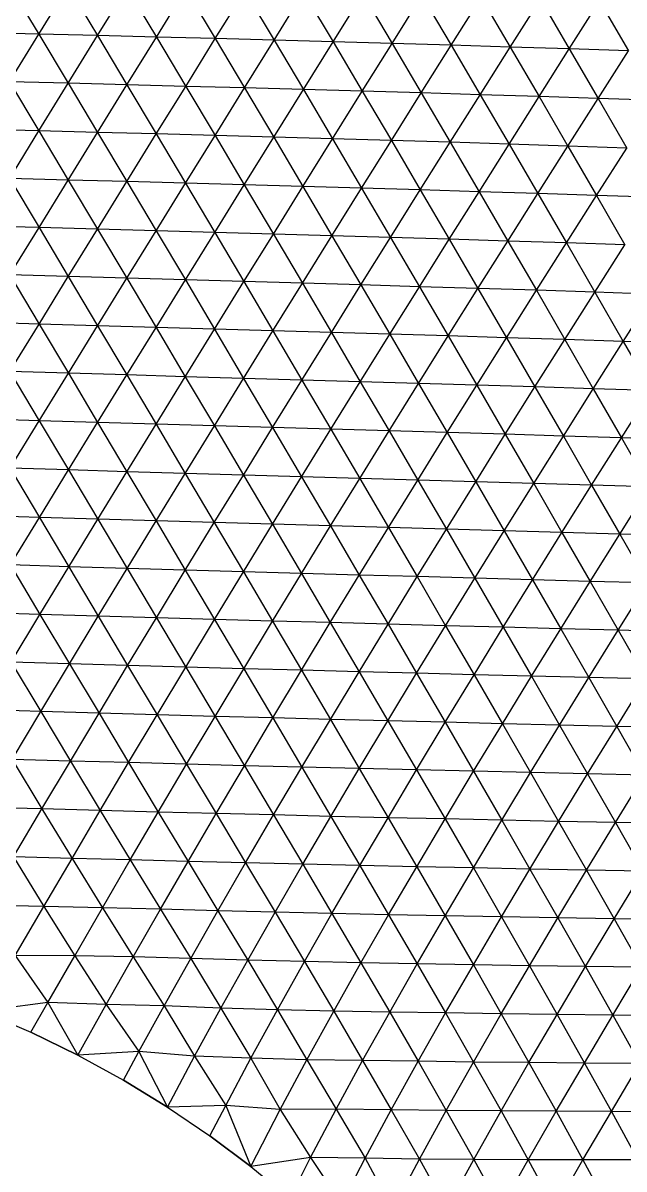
# Model space of a CAD drawing. Extents: x 0.18 to 10.15, y 0.05 to 7.38.
# Drawn here: x 1.718 to 3.141, y 2.523 to 5.24 of the extents above; entities that cross this region are included whole.
import ezdxf

# ---------------------------------------------------------------- set-up
doc = ezdxf.new("R2010")
doc.units = 0
doc.layers.add('1', color=7, linetype='CONTINUOUS')

msp = doc.modelspace()

# ---------------------------------------------------------------- linework, layer by layer
at = {"layer": '1', "color": 253}
for p, q in [((1.685496, 5.329468), (1.755301, 5.213234)), ((1.755301, 5.213234), (1.824618, 5.326305)), ((1.824618, 5.326305), (1.894408, 5.209877)), ((1.894408, 5.209877), (1.963878, 5.323034)), ((1.963878, 5.323034), (2.033626, 5.206422)), ((2.033626, 5.206422), (2.103279, 5.319637)), ((2.103279, 5.319637), (2.172957, 5.202856)), ((2.172957, 5.202856), (2.242825, 5.316103)), ((2.242825, 5.316103), (2.312405, 5.199165)), ((2.312405, 5.199165), (2.382521, 5.312418)), ((2.382521, 5.312418), (2.451973, 5.195338)), ((2.451973, 5.195338), (2.522369, 5.308576)), ((2.522369, 5.308576), (2.591663, 5.191362)), ((2.591663, 5.191362), (2.662372, 5.304566)), ((2.662372, 5.304566), (2.731475, 5.187227)), ((2.731475, 5.187227), (2.802532, 5.300381)), ((2.802532, 5.300381), (2.871409, 5.182918)), ((2.871409, 5.182918), (2.942848, 5.296009)), ((2.942848, 5.296009), (3.011459, 5.178418)), ((3.011459, 5.178418), (3.083313, 5.291435)), ((3.083313, 5.291435), (3.151616, 5.173704)), ((1.755301, 5.213234), (1.616298, 5.216507)), ((1.685997, 5.100351), (1.755301, 5.213234)), ((1.755301, 5.213234), (1.82498, 5.096898)), ((1.894408, 5.209877), (1.755301, 5.213234)), ((1.82498, 5.096898), (1.894408, 5.209877)), ((1.894408, 5.209877), (1.964042, 5.093373)), ((2.033626, 5.206422), (1.894408, 5.209877)), ((1.964042, 5.093373), (2.033626, 5.206422)), ((2.033626, 5.206422), (2.103186, 5.089762)), ((2.172957, 5.202856), (2.033626, 5.206422)), ((2.103186, 5.089762), (2.172957, 5.202856)), ((2.172957, 5.202856), (2.242416, 5.086052)), ((2.312405, 5.199165), (2.172957, 5.202856)), ((2.242416, 5.086052), (2.312405, 5.199165)), ((2.312405, 5.199165), (2.381734, 5.082229)), ((2.451973, 5.195338), (2.312405, 5.199165)), ((2.381734, 5.082229), (2.451973, 5.195338)), ((2.451973, 5.195338), (2.521142, 5.078279)), ((2.591663, 5.191362), (2.451973, 5.195338)), ((2.521142, 5.078279), (2.591663, 5.191362)), ((2.591663, 5.191362), (2.660641, 5.07419)), ((2.731475, 5.187227), (2.591663, 5.191362)), ((2.660641, 5.07419), (2.731475, 5.187227)), ((2.731475, 5.187227), (2.80023, 5.069946)), ((2.871409, 5.182918), (2.731475, 5.187227)), ((2.80023, 5.069946), (2.871409, 5.182918)), ((2.871409, 5.182918), (2.939906, 5.065528)), ((3.011459, 5.178418), (2.871409, 5.182918)), ((2.939906, 5.065528), (3.011459, 5.178418)), ((3.011459, 5.178418), (3.079661, 5.060915)), ((3.151616, 5.173704), (3.011459, 5.178418)), ((3.079661, 5.060915), (3.151616, 5.173704)), ((1.685997, 5.100351), (1.755596, 4.984083)), ((1.82498, 5.096898), (1.685997, 5.100351)), ((1.755596, 4.984083), (1.82498, 5.096898)), ((1.82498, 5.096898), (1.894529, 4.980475)), ((1.964042, 5.093373), (1.82498, 5.096898)), ((1.894529, 4.980475), (1.964042, 5.093373)), ((1.964042, 5.093373), (2.033515, 4.976808)), ((2.103186, 5.089762), (1.964042, 5.093373)), ((2.033515, 4.976808), (2.103186, 5.089762)), ((2.103186, 5.089762), (2.172555, 4.973067)), ((2.242416, 5.086052), (2.103186, 5.089762)), ((2.172555, 4.973067), (2.242416, 5.086052)), ((2.242416, 5.086052), (2.311653, 4.969237)), ((2.381734, 5.082229), (2.242416, 5.086052)), ((2.311653, 4.969237), (2.381734, 5.082229)), ((2.381734, 5.082229), (2.45081, 4.965305)), ((2.521142, 5.078279), (2.381734, 5.082229)), ((2.45081, 4.965305), (2.521142, 5.078279)), ((2.521142, 5.078279), (2.590027, 4.961257)), ((2.660641, 5.07419), (2.521142, 5.078279)), ((2.590027, 4.961257), (2.660641, 5.07419)), ((2.660641, 5.07419), (2.729305, 4.957074)), ((2.80023, 5.069946), (2.660641, 5.07419)), ((2.729305, 4.957074), (2.80023, 5.069946)), ((2.80023, 5.069946), (2.86864, 4.95274)), ((2.939906, 5.065528), (2.80023, 5.069946)), ((2.86864, 4.95274), (2.939906, 5.065528)), ((2.939906, 5.065528), (3.00803, 4.948235)), ((3.079661, 5.060915), (2.939906, 5.065528)), ((3.00803, 4.948235), (3.079661, 5.060915)), ((3.079661, 5.060915), (3.147466, 4.943532)), ((3.219484, 5.056081), (3.079661, 5.060915)), ((1.755596, 4.984083), (1.616711, 4.987643)), ((1.686259, 4.871419), (1.755596, 4.984083)), ((1.755596, 4.984083), (1.825091, 4.867716)), ((1.894529, 4.980475), (1.755596, 4.984083)), ((1.825091, 4.867716), (1.894529, 4.980475)), ((1.894529, 4.980475), (1.963945, 4.86398)), ((2.033515, 4.976808), (1.894529, 4.980475)), ((1.963945, 4.86398), (2.033515, 4.976808)), ((2.033515, 4.976808), (2.102824, 4.860196)), ((2.172555, 4.973067), (2.033515, 4.976808)), ((2.102824, 4.860196), (2.172555, 4.973067)), ((2.172555, 4.973067), (2.24173, 4.856349)), ((2.311653, 4.969237), (2.172555, 4.973067)), ((2.24173, 4.856349), (2.311653, 4.969237)), ((2.311653, 4.969237), (2.380665, 4.852426)), ((2.45081, 4.965305), (2.311653, 4.969237)), ((2.380665, 4.852426), (2.45081, 4.965305)), ((2.45081, 4.965305), (2.51963, 4.84841)), ((2.590027, 4.961257), (2.45081, 4.965305)), ((2.51963, 4.84841), (2.590027, 4.961257)), ((2.590027, 4.961257), (2.658627, 4.844284)), ((2.729305, 4.957074), (2.590027, 4.961257)), ((2.658627, 4.844284), (2.729305, 4.957074)), ((2.729305, 4.957074), (2.797655, 4.840031)), ((2.86864, 4.95274), (2.729305, 4.957074)), ((2.797655, 4.840031), (2.86864, 4.95274)), ((2.86864, 4.95274), (2.936712, 4.83563)), ((3.00803, 4.948235), (2.86864, 4.95274)), ((2.936712, 4.83563), (3.00803, 4.948235)), ((3.00803, 4.948235), (3.075792, 4.831061)), ((3.147466, 4.943532), (3.00803, 4.948235)), ((3.075792, 4.831061), (3.147466, 4.943532)), ((1.686259, 4.871419), (1.755728, 4.755083)), ((1.825091, 4.867716), (1.686259, 4.871419)), ((1.755728, 4.755083), (1.825091, 4.867716)), ((1.825091, 4.867716), (1.894478, 4.751265)), ((1.963945, 4.86398), (1.825091, 4.867716)), ((1.894478, 4.751265), (1.963945, 4.86398)), ((1.963945, 4.86398), (2.033224, 4.747426)), ((2.102824, 4.860196), (1.963945, 4.86398)), ((2.033224, 4.747426), (2.102824, 4.860196)), ((2.102824, 4.860196), (2.171967, 4.743551)), ((2.24173, 4.856349), (2.102824, 4.860196)), ((2.171967, 4.743551), (2.24173, 4.856349)), ((2.24173, 4.856349), (2.310709, 4.739625)), ((2.380665, 4.852426), (2.24173, 4.856349)), ((2.310709, 4.739625), (2.380665, 4.852426)), ((2.380665, 4.852426), (2.449451, 4.735633)), ((2.51963, 4.84841), (2.380665, 4.852426)), ((2.449451, 4.735633), (2.51963, 4.84841)), ((2.51963, 4.84841), (2.588196, 4.731556)), ((2.658627, 4.844284), (2.51963, 4.84841)), ((2.588196, 4.731556), (2.658627, 4.844284)), ((2.658627, 4.844284), (2.726944, 4.727379)), ((2.797655, 4.840031), (2.658627, 4.844284)), ((2.726944, 4.727379), (2.797655, 4.840031)), ((2.797655, 4.840031), (2.865696, 4.723081)), ((2.936712, 4.83563), (2.797655, 4.840031)), ((2.865696, 4.723081), (2.936712, 4.83563)), ((2.936712, 4.83563), (3.004449, 4.718641)), ((3.075792, 4.831061), (2.936712, 4.83563)), ((3.004449, 4.718641), (3.075792, 4.831061)), ((3.075792, 4.831061), (3.143201, 4.714036)), ((3.214889, 4.826297), (3.075792, 4.831061)), ((1.755728, 4.755083), (1.616973, 4.758893)), ((1.686443, 4.642564), (1.755728, 4.755083)), ((1.755728, 4.755083), (1.825116, 4.638649)), ((1.894478, 4.751265), (1.755728, 4.755083)), ((1.825116, 4.638649), (1.894478, 4.751265)), ((1.894478, 4.751265), (1.963756, 4.634742)), ((2.033224, 4.747426), (1.894478, 4.751265)), ((1.963756, 4.634742), (2.033224, 4.747426)), ((2.033224, 4.747426), (2.102364, 4.630826)), ((2.171967, 4.743551), (2.033224, 4.747426)), ((2.102364, 4.630826), (2.171967, 4.743551)), ((2.171967, 4.743551), (2.240941, 4.626888)), ((2.310709, 4.739625), (2.171967, 4.743551)), ((2.240941, 4.626888), (2.310709, 4.739625)), ((2.310709, 4.739625), (2.379488, 4.62291)), ((2.449451, 4.735633), (2.310709, 4.739625)), ((2.379488, 4.62291), (2.449451, 4.735633)), ((2.449451, 4.735633), (2.518008, 4.618876)), ((2.588196, 4.731556), (2.449451, 4.735633)), ((2.518008, 4.618876), (2.588196, 4.731556)), ((2.588196, 4.731556), (2.656504, 4.614766)), ((2.726944, 4.727379), (2.588196, 4.731556)), ((2.656504, 4.614766), (2.726944, 4.727379)), ((2.726944, 4.727379), (2.794978, 4.610562)), ((2.865696, 4.723081), (2.726944, 4.727379)), ((2.794978, 4.610562), (2.865696, 4.723081)), ((2.865696, 4.723081), (2.93343, 4.606246)), ((3.004449, 4.718641), (2.865696, 4.723081)), ((2.93343, 4.606246), (3.004449, 4.718641)), ((3.004449, 4.718641), (3.07186, 4.601794)), ((3.143201, 4.714036), (3.004449, 4.718641)), ((3.07186, 4.601794), (3.143201, 4.714036)), ((1.686443, 4.642564), (1.755858, 4.526121)), ((1.825116, 4.638649), (1.686443, 4.642564)), ((1.755858, 4.526121), (1.825116, 4.638649)), ((1.825116, 4.638649), (1.894421, 4.522131)), ((1.963756, 4.634742), (1.825116, 4.638649)), ((1.894421, 4.522131), (1.963756, 4.634742)), ((1.963756, 4.634742), (2.032923, 4.518163)), ((2.102364, 4.630826), (1.963756, 4.634742)), ((2.032923, 4.518163), (2.102364, 4.630826)), ((2.102364, 4.630826), (2.171363, 4.514199)), ((2.240941, 4.626888), (2.102364, 4.630826)), ((2.171363, 4.514199), (2.240941, 4.626888)), ((2.240941, 4.626888), (2.309744, 4.510225)), ((2.379488, 4.62291), (2.240941, 4.626888)), ((2.309744, 4.510225), (2.379488, 4.62291)), ((2.379488, 4.62291), (2.448067, 4.506221)), ((2.518008, 4.618876), (2.379488, 4.62291)), ((2.448067, 4.506221), (2.518008, 4.618876)), ((2.518008, 4.618876), (2.586337, 4.502171)), ((2.656504, 4.614766), (2.518008, 4.618876)), ((2.586337, 4.502171), (2.656504, 4.614766)), ((2.656504, 4.614766), (2.724556, 4.498055)), ((2.794978, 4.610562), (2.656504, 4.614766)), ((2.724556, 4.498055), (2.794978, 4.610562)), ((2.794978, 4.610562), (2.862729, 4.493854)), ((2.93343, 4.606246), (2.794978, 4.610562)), ((2.862729, 4.493854), (2.93343, 4.606246)), ((2.93343, 4.606246), (3.000859, 4.489548)), ((3.07186, 4.601794), (2.93343, 4.606246)), ((3.000859, 4.489548), (3.07186, 4.601794)), ((3.07186, 4.601794), (3.138947, 4.485115)), ((3.210265, 4.597185), (3.07186, 4.601794)), ((3.138947, 4.485115), (3.210265, 4.597185)), ((1.755858, 4.526121), (1.617236, 4.530146)), ((1.686705, 4.413665), (1.755858, 4.526121)), ((1.755858, 4.526121), (1.82522, 4.409577)), ((1.894421, 4.522131), (1.755858, 4.526121)), ((1.82522, 4.409577), (1.894421, 4.522131)), ((1.894421, 4.522131), (1.963644, 4.405541)), ((2.032923, 4.518163), (1.894421, 4.522131)), ((1.963644, 4.405541), (2.032923, 4.518163)), ((2.032923, 4.518163), (2.101977, 4.401542)), ((2.171363, 4.514199), (2.032923, 4.518163)), ((2.101977, 4.401542), (2.171363, 4.514199)), ((2.171363, 4.514199), (2.240219, 4.39756)), ((2.309744, 4.510225), (2.171363, 4.514199)), ((2.240219, 4.39756), (2.309744, 4.510225)), ((2.309744, 4.510225), (2.378372, 4.393578)), ((2.448067, 4.506221), (2.309744, 4.510225)), ((2.378372, 4.393578), (2.448067, 4.506221)), ((2.448067, 4.506221), (2.516442, 4.389576)), ((2.586337, 4.502171), (2.448067, 4.506221)), ((2.516442, 4.389576), (2.586337, 4.502171)), ((2.586337, 4.502171), (2.654431, 4.385538)), ((2.724556, 4.498055), (2.586337, 4.502171)), ((2.654431, 4.385538), (2.724556, 4.498055)), ((2.724556, 4.498055), (2.792347, 4.381444)), ((2.862729, 4.493854), (2.724556, 4.498055)), ((2.792347, 4.381444), (2.862729, 4.493854)), ((2.862729, 4.493854), (2.930197, 4.377274)), ((3.000859, 4.489548), (2.862729, 4.493854)), ((2.930197, 4.377274), (3.000859, 4.489548)), ((3.000859, 4.489548), (3.067984, 4.373008)), ((3.138947, 4.485115), (3.000859, 4.489548)), ((3.067984, 4.373008), (3.138947, 4.485115)), ((3.138947, 4.485115), (3.205712, 4.368624)), ((3.276991, 4.480533), (3.138947, 4.485115)), ((1.686705, 4.413665), (1.756149, 4.297066)), ((1.82522, 4.409577), (1.686705, 4.413665)), ((1.756149, 4.297066), (1.82522, 4.409577)), ((1.82522, 4.409577), (1.894529, 4.292948)), ((1.963644, 4.405541), (1.82522, 4.409577)), ((1.894529, 4.292948), (1.963644, 4.405541)), ((1.963644, 4.405541), (2.032786, 4.288898)), ((2.101977, 4.401542), (1.963644, 4.405541)), ((2.032786, 4.288898), (2.101977, 4.401542)), ((2.101977, 4.401542), (2.170919, 4.284897)), ((2.240219, 4.39756), (2.101977, 4.401542)), ((2.170919, 4.284897), (2.240219, 4.39756)), ((2.240219, 4.39756), (2.30893, 4.280926)), ((2.378372, 4.393578), (2.240219, 4.39756)), ((2.30893, 4.280926), (2.378372, 4.393578)), ((2.378372, 4.393578), (2.446824, 4.276965)), ((2.516442, 4.389576), (2.378372, 4.393578)), ((2.446824, 4.276965), (2.516442, 4.389576)), ((2.516442, 4.389576), (2.584606, 4.272995)), ((2.654431, 4.385538), (2.516442, 4.389576)), ((2.584606, 4.272995), (2.654431, 4.385538)), ((2.654431, 4.385538), (2.722287, 4.268997)), ((2.792347, 4.381444), (2.654431, 4.385538)), ((2.722287, 4.268997), (2.792347, 4.381444)), ((2.792347, 4.381444), (2.859874, 4.264953)), ((2.930197, 4.377274), (2.792347, 4.381444)), ((2.859874, 4.264953), (2.930197, 4.377274)), ((2.930197, 4.377274), (2.997377, 4.260843)), ((3.067984, 4.373008), (2.930197, 4.377274)), ((2.997377, 4.260843), (3.067984, 4.373008)), ((3.067984, 4.373008), (3.134803, 4.256647)), ((3.205712, 4.368624), (3.067984, 4.373008)), ((3.134803, 4.256647), (3.205712, 4.368624)), ((1.756149, 4.297066), (1.617652, 4.301271)), ((1.687205, 4.184582), (1.756149, 4.297066)), ((1.756149, 4.297066), (1.825572, 4.180364)), ((1.894529, 4.292948), (1.756149, 4.297066)), ((1.825572, 4.180364), (1.894529, 4.292948)), ((1.894529, 4.292948), (1.963787, 4.17625)), ((2.032786, 4.288898), (1.894529, 4.292948)), ((1.963787, 4.17625), (2.032786, 4.288898)), ((2.032786, 4.288898), (2.101845, 4.172219)), ((2.170919, 4.284897), (2.032786, 4.288898)), ((2.101845, 4.172219), (2.170919, 4.284897)), ((2.170919, 4.284897), (2.239745, 4.168248)), ((2.30893, 4.280926), (2.170919, 4.284897)), ((2.239745, 4.168248), (2.30893, 4.280926)), ((2.30893, 4.280926), (2.377491, 4.164316)), ((2.446824, 4.276965), (2.30893, 4.280926)), ((2.377491, 4.164316), (2.446824, 4.276965)), ((2.446824, 4.276965), (2.51509, 4.160404)), ((2.584606, 4.272995), (2.446824, 4.276965)), ((2.51509, 4.160404), (2.584606, 4.272995)), ((2.584606, 4.272995), (2.652555, 4.156494)), ((2.722287, 4.268997), (2.584606, 4.272995)), ((2.652555, 4.156494), (2.722287, 4.268997)), ((2.722287, 4.268997), (2.789897, 4.152565)), ((2.859874, 4.264953), (2.722287, 4.268997)), ((2.789897, 4.152565), (2.859874, 4.264953)), ((2.859874, 4.264953), (2.927129, 4.148601)), ((2.997377, 4.260843), (2.859874, 4.264953)), ((2.927129, 4.148601), (2.997377, 4.260843)), ((2.997377, 4.260843), (3.064264, 4.144581)), ((3.134803, 4.256647), (2.997377, 4.260843)), ((3.064264, 4.144581), (3.134803, 4.256647)), ((3.134803, 4.256647), (3.201312, 4.140486)), ((3.272158, 4.252346), (3.134803, 4.256647)), ((1.687205, 4.184582), (1.75677, 4.06777)), ((1.825572, 4.180364), (1.687205, 4.184582)), ((1.75677, 4.06777), (1.825572, 4.180364)), ((1.825572, 4.180364), (1.894979, 4.063581)), ((1.963787, 4.17625), (1.825572, 4.180364)), ((1.894979, 4.063581), (1.963787, 4.17625)), ((1.963787, 4.17625), (2.032997, 4.059507)), ((2.101845, 4.172219), (1.963787, 4.17625)), ((2.032997, 4.059507), (2.101845, 4.172219)), ((2.101845, 4.172219), (2.17082, 4.055526)), ((2.239745, 4.168248), (2.101845, 4.172219)), ((2.17082, 4.055526), (2.239745, 4.168248)), ((2.239745, 4.168248), (2.308449, 4.051613)), ((2.377491, 4.164316), (2.239745, 4.168248)), ((2.308449, 4.051613), (2.377491, 4.164316)), ((2.377491, 4.164316), (2.445892, 4.047749)), ((2.51509, 4.160404), (2.377491, 4.164316)), ((2.445892, 4.047749), (2.51509, 4.160404)), ((2.51509, 4.160404), (2.583163, 4.043914)), ((2.652555, 4.156494), (2.51509, 4.160404)), ((2.583163, 4.043914), (2.652555, 4.156494)), ((2.652555, 4.156494), (2.720276, 4.040092)), ((2.789897, 4.152565), (2.652555, 4.156494)), ((2.720276, 4.040092), (2.789897, 4.152565)), ((2.789897, 4.152565), (2.85725, 4.036263)), ((2.927129, 4.148601), (2.789897, 4.152565)), ((2.85725, 4.036263), (2.927129, 4.148601)), ((2.927129, 4.148601), (2.994103, 4.032408)), ((3.064264, 4.144581), (2.927129, 4.148601)), ((2.994103, 4.032408), (3.064264, 4.144581)), ((3.064264, 4.144581), (3.13085, 4.028508)), ((3.201312, 4.140486), (3.064264, 4.144581)), ((3.13085, 4.028508), (3.201312, 4.140486)), ((1.75677, 4.06777), (1.618379, 4.072106)), ((1.688112, 3.955142), (1.75677, 4.06777)), ((1.75677, 4.06777), (1.826356, 3.950863)), ((1.894979, 4.063581), (1.75677, 4.06777)), ((1.826356, 3.950863), (1.894979, 4.063581)), ((1.894979, 4.063581), (1.964376, 3.94674)), ((2.032997, 4.059507), (1.894979, 4.063581)), ((1.964376, 3.94674), (2.032997, 4.059507)), ((2.032997, 4.059507), (2.102161, 3.942741)), ((2.17082, 4.055526), (2.032997, 4.059507)), ((2.102161, 3.942741), (2.17082, 4.055526)), ((2.17082, 4.055526), (2.239708, 3.938839)), ((2.308449, 4.051613), (2.17082, 4.055526)), ((2.239708, 3.938839), (2.308449, 4.051613)), ((2.308449, 4.051613), (2.377024, 3.935013)), ((2.445892, 4.047749), (2.308449, 4.051613)), ((2.377024, 3.935013), (2.445892, 4.047749)), ((2.445892, 4.047749), (2.514123, 3.931243)), ((2.583163, 4.043914), (2.445892, 4.047749)), ((2.514123, 3.931243), (2.583163, 4.043914)), ((2.583163, 4.043914), (2.651025, 3.927514)), ((2.720276, 4.040092), (2.583163, 4.043914)), ((2.651025, 3.927514), (2.720276, 4.040092)), ((2.720276, 4.040092), (2.787754, 3.923807)), ((2.85725, 4.036263), (2.720276, 4.040092)), ((2.787754, 3.923807), (2.85725, 4.036263)), ((2.85725, 4.036263), (2.924331, 3.920106)), ((2.994103, 4.032408), (2.85725, 4.036263)), ((2.924331, 3.920106), (2.994103, 4.032408)), ((2.994103, 4.032408), (3.060782, 3.91639)), ((3.13085, 4.028508), (2.994103, 4.032408)), ((3.060782, 3.91639), (3.13085, 4.028508)), ((3.13085, 4.028508), (3.197124, 3.912643)), ((3.267505, 4.024545), (3.13085, 4.028508)), ((1.688112, 3.955142), (1.757907, 3.838068)), ((1.826356, 3.950863), (1.688112, 3.955142)), ((1.757907, 3.838068), (1.826356, 3.950863)), ((1.826356, 3.950863), (1.895977, 3.833891)), ((1.964376, 3.94674), (1.826356, 3.950863)), ((1.895977, 3.833891), (1.964376, 3.94674)), ((1.964376, 3.94674), (2.033771, 3.829872)), ((2.102161, 3.942741), (1.964376, 3.94674)), ((2.033771, 3.829872), (2.102161, 3.942741)), ((2.102161, 3.942741), (2.171278, 3.825975)), ((2.239708, 3.938839), (2.102161, 3.942741)), ((2.171278, 3.825975), (2.239708, 3.938839)), ((2.239708, 3.938839), (2.308501, 3.822178)), ((2.377024, 3.935013), (2.239708, 3.938839)), ((2.308501, 3.822178), (2.377024, 3.935013)), ((2.377024, 3.935013), (2.445455, 3.818464)), ((2.514123, 3.931243), (2.377024, 3.935013)), ((2.445455, 3.818464), (2.514123, 3.931243)), ((2.514123, 3.931243), (2.582164, 3.814816)), ((2.651025, 3.927514), (2.514123, 3.931243)), ((2.582164, 3.814816), (2.651025, 3.927514)), ((2.651025, 3.927514), (2.718658, 3.81122)), ((2.787754, 3.923807), (2.651025, 3.927514)), ((2.718658, 3.81122), (2.787754, 3.923807)), ((2.787754, 3.923807), (2.854967, 3.807659)), ((2.924331, 3.920106), (2.787754, 3.923807)), ((2.854967, 3.807659), (2.924331, 3.920106)), ((2.924331, 3.920106), (2.991121, 3.804116)), ((3.060782, 3.91639), (2.924331, 3.920106)), ((2.991121, 3.804116), (3.060782, 3.91639)), ((3.060782, 3.91639), (3.127149, 3.80057)), ((3.197124, 3.912643), (3.060782, 3.91639)), ((3.127149, 3.80057), (3.197124, 3.912643)), ((1.757907, 3.838068), (1.619584, 3.842445)), ((1.68961, 3.725151), (1.757907, 3.838068)), ((1.757907, 3.838068), (1.827787, 3.720926)), ((1.895977, 3.833891), (1.757907, 3.838068)), ((1.827787, 3.720926), (1.895977, 3.833891)), ((1.895977, 3.833891), (1.965648, 3.716891)), ((2.033771, 3.829872), (1.895977, 3.833891)), ((1.965648, 3.716891), (2.033771, 3.829872)), ((2.033771, 3.829872), (2.103168, 3.713002)), ((2.171278, 3.825975), (2.033771, 3.829872)), ((2.103168, 3.713002), (2.171278, 3.825975)), ((2.171278, 3.825975), (2.240342, 3.709231)), ((2.308501, 3.822178), (2.171278, 3.825975)), ((2.240342, 3.709231), (2.308501, 3.822178)), ((2.308501, 3.822178), (2.377183, 3.705562)), ((2.445455, 3.818464), (2.308501, 3.822178)), ((2.377183, 3.705562), (2.445455, 3.818464)), ((2.445455, 3.818464), (2.51372, 3.701983)), ((2.582164, 3.814816), (2.445455, 3.818464)), ((2.51372, 3.701983), (2.582164, 3.814816)), ((2.582164, 3.814816), (2.649989, 3.698484)), ((2.718658, 3.81122), (2.582164, 3.814816)), ((2.649989, 3.698484), (2.718658, 3.81122)), ((2.718658, 3.81122), (2.786032, 3.69505)), ((2.854967, 3.807659), (2.718658, 3.81122)), ((2.786032, 3.69505), (2.854967, 3.807659)), ((2.854967, 3.807659), (2.921889, 3.691666)), ((2.991121, 3.804116), (2.854967, 3.807659)), ((2.921889, 3.691666), (2.991121, 3.804116)), ((2.991121, 3.804116), (3.057596, 3.688311)), ((3.127149, 3.80057), (2.991121, 3.804116)), ((3.057596, 3.688311), (3.127149, 3.80057)), ((3.127149, 3.80057), (3.193185, 3.684965)), ((3.263074, 3.797003), (3.127149, 3.80057)), ((1.68961, 3.725151), (1.759781, 3.6078)), ((1.827787, 3.720926), (1.68961, 3.725151)), ((1.759781, 3.6078), (1.827787, 3.720926)), ((1.827787, 3.720926), (1.897784, 3.60377)), ((1.965648, 3.716891), (1.827787, 3.720926)), ((1.897784, 3.60377), (1.965648, 3.716891)), ((1.965648, 3.716891), (2.035387, 3.5999)), ((2.103168, 3.713002), (1.965648, 3.716891)), ((2.035387, 3.5999), (2.103168, 3.713002)), ((2.103168, 3.713002), (2.172568, 3.596156)), ((2.240342, 3.709231), (2.103168, 3.713002)), ((2.172568, 3.596156), (2.240342, 3.709231)), ((2.240342, 3.709231), (2.309337, 3.592525)), ((2.377183, 3.705562), (2.240342, 3.709231)), ((2.309337, 3.592525), (2.377183, 3.705562)), ((2.377183, 3.705562), (2.445727, 3.589001)), ((2.51372, 3.701983), (2.377183, 3.705562)), ((2.445727, 3.589001), (2.51372, 3.701983)), ((2.51372, 3.701983), (2.581784, 3.585583)), ((2.649989, 3.698484), (2.51372, 3.701983)), ((2.581784, 3.585583), (2.649989, 3.698484)), ((2.649989, 3.698484), (2.717562, 3.582261)), ((2.786032, 3.69505), (2.649989, 3.698484)), ((2.717562, 3.582261), (2.786032, 3.69505)), ((2.786032, 3.69505), (2.853114, 3.579021)), ((2.921889, 3.691666), (2.786032, 3.69505)), ((2.853114, 3.579021), (2.921889, 3.691666)), ((2.921889, 3.691666), (2.988488, 3.575845)), ((3.057596, 3.688311), (2.921889, 3.691666)), ((2.988488, 3.575845), (3.057596, 3.688311)), ((3.057596, 3.688311), (3.123728, 3.57271)), ((3.193185, 3.684965), (3.057596, 3.688311)), ((3.123728, 3.57271), (3.193185, 3.684965)), ((1.759781, 3.6078), (1.621428, 3.612049)), ((1.691911, 3.494448), (1.759781, 3.6078)), ((1.759781, 3.6078), (1.830153, 3.490466)), ((1.897784, 3.60377), (1.759781, 3.6078)), ((1.830153, 3.490466), (1.897784, 3.60377)), ((1.897784, 3.60377), (1.967934, 3.486648)), ((2.035387, 3.5999), (1.897784, 3.60377)), ((1.967934, 3.486648), (2.035387, 3.5999)), ((2.035387, 3.5999), (2.105203, 3.482945)), ((2.172568, 3.596156), (2.035387, 3.5999)), ((2.105203, 3.482945), (2.172568, 3.596156)), ((2.172568, 3.596156), (2.241956, 3.479347)), ((2.309337, 3.592525), (2.172568, 3.596156)), ((2.241956, 3.479347), (2.309337, 3.592525)), ((2.309337, 3.592525), (2.378232, 3.475862)), ((2.445727, 3.589001), (2.309337, 3.592525)), ((2.378232, 3.475862), (2.445727, 3.589001)), ((2.445727, 3.589001), (2.51409, 3.472504)), ((2.581784, 3.585583), (2.445727, 3.589001)), ((2.51409, 3.472504), (2.581784, 3.585583)), ((2.581784, 3.585583), (2.649602, 3.469275)), ((2.717562, 3.582261), (2.581784, 3.585583)), ((2.649602, 3.469275), (2.717562, 3.582261)), ((2.717562, 3.582261), (2.784837, 3.466163)), ((2.853114, 3.579021), (2.717562, 3.582261)), ((2.784837, 3.466163), (2.853114, 3.579021)), ((2.853114, 3.579021), (2.919861, 3.463152)), ((2.988488, 3.575845), (2.853114, 3.579021)), ((2.919861, 3.463152), (2.988488, 3.575845)), ((2.988488, 3.575845), (3.054729, 3.460217)), ((3.123728, 3.57271), (2.988488, 3.575845)), ((3.054729, 3.460217), (3.123728, 3.57271)), ((3.123728, 3.57271), (3.189489, 3.457335)), ((3.258869, 3.569595), (3.123728, 3.57271)), ((1.691911, 3.494448), (1.7627, 3.376926)), ((1.830153, 3.490466), (1.691911, 3.494448)), ((1.7627, 3.376926), (1.830153, 3.490466)), ((1.830153, 3.490466), (1.900794, 3.373218)), ((1.967934, 3.486648), (1.830153, 3.490466)), ((1.900794, 3.373218), (1.967934, 3.486648)), ((1.967934, 3.486648), (2.03827, 3.369599)), ((2.105203, 3.482945), (1.967934, 3.486648)), ((2.03827, 3.369599), (2.105203, 3.482945)), ((2.105203, 3.482945), (2.175089, 3.366036)), ((2.241956, 3.479347), (2.105203, 3.482945)), ((2.175089, 3.366036), (2.241956, 3.479347)), ((2.241956, 3.479347), (2.311294, 3.362567)), ((2.378232, 3.475862), (2.241956, 3.479347)), ((2.311294, 3.362567), (2.378232, 3.475862)), ((2.378232, 3.475862), (2.446969, 3.359238)), ((2.51409, 3.472504), (2.378232, 3.475862)), ((2.446969, 3.359238), (2.51409, 3.472504)), ((2.51409, 3.472504), (2.582212, 3.356074)), ((2.649602, 3.469275), (2.51409, 3.472504)), ((2.582212, 3.356074), (2.649602, 3.469275)), ((2.649602, 3.469275), (2.717113, 3.35307)), ((2.784837, 3.466163), (2.649602, 3.469275)), ((2.717113, 3.35307), (2.784837, 3.466163)), ((2.784837, 3.466163), (2.851758, 3.350209)), ((2.919861, 3.463152), (2.784837, 3.466163)), ((2.851758, 3.350209), (2.919861, 3.463152)), ((2.919861, 3.463152), (2.986223, 3.347464)), ((3.054729, 3.460217), (2.919861, 3.463152)), ((2.986223, 3.347464), (3.054729, 3.460217)), ((3.054729, 3.460217), (3.120569, 3.344805)), ((3.189489, 3.457335), (3.054729, 3.460217)), ((3.120569, 3.344805), (3.189489, 3.457335)), ((1.7627, 3.376926), (1.624097, 3.380795)), ((1.69533, 3.263087), (1.7627, 3.376926)), ((1.7627, 3.376926), (1.833906, 3.259553)), ((1.900794, 3.373218), (1.7627, 3.376926)), ((1.833906, 3.259553), (1.900794, 3.373218)), ((1.900794, 3.373218), (1.971788, 3.256128)), ((2.03827, 3.369599), (1.900794, 3.373218)), ((1.971788, 3.256128), (2.03827, 3.369599)), ((2.03827, 3.369599), (2.108801, 3.252628)), ((2.175089, 3.366036), (2.03827, 3.369599)), ((2.108801, 3.252628), (2.175089, 3.366036)), ((2.175089, 3.366036), (2.244997, 3.249141)), ((2.311294, 3.362567), (2.175089, 3.366036)), ((2.244997, 3.249141), (2.311294, 3.362567)), ((2.311294, 3.362567), (2.380507, 3.245789)), ((2.446969, 3.359238), (2.311294, 3.362567)), ((2.380507, 3.245789), (2.446969, 3.359238)), ((2.446969, 3.359238), (2.51547, 3.242645)), ((2.582212, 3.356074), (2.446969, 3.359238)), ((2.51547, 3.242645), (2.582212, 3.356074)), ((2.582212, 3.356074), (2.650012, 3.23972)), ((2.717113, 3.35307), (2.582212, 3.356074)), ((2.650012, 3.23972), (2.717113, 3.35307)), ((2.717113, 3.35307), (2.784242, 3.23699)), ((2.851758, 3.350209), (2.717113, 3.35307)), ((2.784242, 3.23699), (2.851758, 3.350209)), ((2.851758, 3.350209), (2.91826, 3.234422)), ((2.986223, 3.347464), (2.851758, 3.350209)), ((2.91826, 3.234422), (2.986223, 3.347464)), ((2.986223, 3.347464), (3.052147, 3.231982)), ((3.120569, 3.344805), (2.986223, 3.347464)), ((3.052147, 3.231982), (3.120569, 3.344805)), ((3.120569, 3.344805), (3.185969, 3.229635)), ((3.254847, 3.342207), (3.120569, 3.344805)), ((1.69533, 3.263087), (1.767053, 3.145407)), ((1.833906, 3.259553), (1.69533, 3.263087)), ((1.767053, 3.145407), (1.833906, 3.259553)), ((1.833906, 3.259553), (1.90576, 3.142561)), ((1.971788, 3.256128), (1.833906, 3.259553)), ((1.90576, 3.142561), (1.971788, 3.256128)), ((1.971788, 3.256128), (2.043185, 3.139217)), ((2.108801, 3.252628), (1.971788, 3.256128)), ((2.043185, 3.139217), (2.108801, 3.252628)), ((2.108801, 3.252628), (2.179462, 3.135658)), ((2.244997, 3.249141), (2.108801, 3.252628)), ((2.179462, 3.135658), (2.244997, 3.249141)), ((2.244997, 3.249141), (2.314816, 3.132177)), ((2.380507, 3.245789), (2.244997, 3.249141)), ((2.314816, 3.132177), (2.380507, 3.245789)), ((2.380507, 3.245789), (2.44948, 3.128974)), ((2.51547, 3.242645), (2.380507, 3.245789)), ((2.44948, 3.128974), (2.51547, 3.242645)), ((2.51547, 3.242645), (2.583626, 3.126084)), ((2.650012, 3.23972), (2.51547, 3.242645)), ((2.583626, 3.126084), (2.650012, 3.23972)), ((2.650012, 3.23972), (2.717393, 3.123464)), ((2.784242, 3.23699), (2.650012, 3.23972)), ((2.717393, 3.123464), (2.784242, 3.23699)), ((2.784242, 3.23699), (2.850905, 3.121062)), ((2.91826, 3.234422), (2.784242, 3.23699)), ((2.850905, 3.121062), (2.91826, 3.234422)), ((2.91826, 3.234422), (2.984271, 3.118832)), ((3.052147, 3.231982), (2.91826, 3.234422)), ((2.984271, 3.118832), (3.052147, 3.231982)), ((3.052147, 3.231982), (3.117577, 3.116735)), ((3.185969, 3.229635), (3.052147, 3.231982)), ((3.117577, 3.116735), (3.185969, 3.229635)), ((1.767053, 3.145407), (1.627944, 3.149)), ((1.699135, 3.029184), (1.767053, 3.145407)), ((1.767053, 3.145407), (1.84023, 3.029068)), ((1.90576, 3.142561), (1.767053, 3.145407)), ((1.84023, 3.029068), (1.90576, 3.142561)), ((1.90576, 3.142561), (1.97839, 3.026005)), ((2.043185, 3.139217), (1.90576, 3.142561)), ((1.97839, 3.026005), (2.043185, 3.139217)), ((2.043185, 3.139217), (2.1149, 3.022329)), ((2.179462, 3.135658), (2.043185, 3.139217)), ((2.1149, 3.022329), (2.179462, 3.135658)), ((2.179462, 3.135658), (2.250065, 3.018466)), ((2.314816, 3.132177), (2.179462, 3.135658)), ((2.250065, 3.018466), (2.314816, 3.132177)), ((2.314816, 3.132177), (2.384377, 3.015041)), ((2.44948, 3.128974), (2.314816, 3.132177)), ((2.384377, 3.015041), (2.44948, 3.128974)), ((2.44948, 3.128974), (2.518074, 3.012117)), ((2.583626, 3.126084), (2.44948, 3.128974)), ((2.518074, 3.012117), (2.583626, 3.126084)), ((2.583626, 3.126084), (2.651316, 3.00959)), ((2.717393, 3.123464), (2.583626, 3.126084)), ((2.651316, 3.00959), (2.717393, 3.123464)), ((2.717393, 3.123464), (2.784246, 3.007346)), ((2.850905, 3.121062), (2.717393, 3.123464)), ((2.784246, 3.007346), (2.850905, 3.121062)), ((2.850905, 3.121062), (2.917006, 3.005323)), ((2.984271, 3.118832), (2.850905, 3.121062)), ((2.917006, 3.005323), (2.984271, 3.118832)), ((2.984271, 3.118832), (3.049716, 3.003474)), ((3.117577, 3.116735), (2.984271, 3.118832)), ((3.049716, 3.003474), (3.117577, 3.116735)), ((3.117577, 3.116735), (3.182462, 3.001758)), ((3.250889, 3.114734), (3.117577, 3.116735)), ((1.699135, 3.029184), (1.776576, 2.918242)), ((1.84023, 3.029068), (1.699135, 3.029184)), ((1.776576, 2.918242), (1.84023, 3.029068)), ((1.84023, 3.029068), (1.914459, 2.91302)), ((1.97839, 3.026005), (1.84023, 3.029068)), ((1.914459, 2.91302), (1.97839, 3.026005)), ((1.97839, 3.026005), (2.051794, 2.909839)), ((2.1149, 3.022329), (1.97839, 3.026005)), ((2.051794, 2.909839), (2.1149, 3.022329)), ((2.1149, 3.022329), (2.186495, 2.904798)), ((2.250065, 3.018466), (2.1149, 3.022329)), ((2.186495, 2.904798), (2.250065, 3.018466)), ((2.250065, 3.018466), (2.320328, 2.900801)), ((2.384377, 3.015041), (2.250065, 3.018466)), ((2.320328, 2.900801), (2.384377, 3.015041)), ((2.384377, 3.015041), (2.453489, 2.897715)), ((2.518074, 3.012117), (2.384377, 3.015041)), ((2.453489, 2.897715), (2.518074, 3.012117)), ((2.518074, 3.012117), (2.586147, 2.895305)), ((2.651316, 3.00959), (2.518074, 3.012117)), ((2.586147, 2.895305), (2.651316, 3.00959)), ((2.651316, 3.00959), (2.7184, 2.893228)), ((2.784246, 3.007346), (2.651316, 3.00959)), ((2.7184, 2.893228), (2.784246, 3.007346)), ((2.784246, 3.007346), (2.850444, 2.891412)), ((2.917006, 3.005323), (2.784246, 3.007346)), ((2.850444, 2.891412), (2.917006, 3.005323)), ((2.917006, 3.005323), (2.982446, 2.889813)), ((3.049716, 3.003474), (2.917006, 3.005323)), ((2.982446, 2.889813), (3.049716, 3.003474)), ((3.049716, 3.003474), (3.114525, 2.888386)), ((3.182462, 3.001758), (3.049716, 3.003474)), ((3.114525, 2.888386), (3.182462, 3.001758)), ((1.776576, 2.918242), (1.62185, 2.897284)), ((1.736245, 2.847734), (1.776576, 2.918242)), ((1.776576, 2.918242), (1.847528, 2.793168)), ((1.914459, 2.91302), (1.776576, 2.918242)), ((1.847528, 2.793168), (1.914459, 2.91302)), ((1.914459, 2.91302), (1.992231, 2.801808)), ((2.051794, 2.909839), (1.914459, 2.91302)), ((1.992231, 2.801808), (2.051794, 2.909839)), ((2.051794, 2.909839), (2.124283, 2.791081)), ((2.186495, 2.904798), (2.051794, 2.909839)), ((1.62185, 2.897284), (1.736245, 2.847734)), ((2.124283, 2.791081), (2.186495, 2.904798)), ((2.186495, 2.904798), (2.257596, 2.786277)), ((2.320328, 2.900801), (2.186495, 2.904798)), ((2.257596, 2.786277), (2.320328, 2.900801)), ((2.320328, 2.900801), (2.389937, 2.782517)), ((2.453489, 2.897715), (2.320328, 2.900801)), ((2.389937, 2.782517), (2.453489, 2.897715)), ((2.453489, 2.897715), (2.522062, 2.780516)), ((2.586147, 2.895305), (2.453489, 2.897715)), ((2.522062, 2.780516), (2.586147, 2.895305)), ((2.586147, 2.895305), (2.653533, 2.778667)), ((2.7184, 2.893228), (2.586147, 2.895305)), ((2.653533, 2.778667), (2.7184, 2.893228)), ((2.7184, 2.893228), (2.784705, 2.777054)), ((2.850444, 2.891412), (2.7184, 2.893228)), ((2.784705, 2.777054), (2.850444, 2.891412)), ((2.850444, 2.891412), (2.91585, 2.775711)), ((2.982446, 2.889813), (2.850444, 2.891412)), ((2.91585, 2.775711), (2.982446, 2.889813)), ((2.982446, 2.889813), (3.047125, 2.774576)), ((3.114525, 2.888386), (2.982446, 2.889813)), ((3.047125, 2.774576), (3.114525, 2.888386)), ((3.114525, 2.888386), (3.178637, 2.773607)), ((3.246755, 2.887086), (3.114525, 2.888386)), ((1.847528, 2.793168), (1.736245, 2.847734)), ((1.992231, 2.801808), (1.847528, 2.793168)), ((1.955466, 2.733819), (1.992231, 2.801808)), ((1.992231, 2.801808), (2.059854, 2.669923)), ((2.124283, 2.791081), (1.992231, 2.801808)), ((1.847528, 2.793168), (1.955466, 2.733819)), ((2.059854, 2.669923), (2.124283, 2.791081)), ((2.124283, 2.791081), (2.197721, 2.673846)), ((2.257596, 2.786277), (2.124283, 2.791081)), ((2.197721, 2.673846), (2.257596, 2.786277)), ((2.257596, 2.786277), (2.326805, 2.664622)), ((2.389937, 2.782517), (2.257596, 2.786277)), ((2.326805, 2.664622), (2.389937, 2.782517)), ((2.389937, 2.782517), (2.459335, 2.665174)), ((2.522062, 2.780516), (2.389937, 2.782517)), ((2.459335, 2.665174), (2.522062, 2.780516)), ((2.522062, 2.780516), (2.589924, 2.663719)), ((2.653533, 2.778667), (2.522062, 2.780516)), ((2.589924, 2.663719), (2.653533, 2.778667)), ((2.653533, 2.778667), (2.719954, 2.662183)), ((2.784705, 2.777054), (2.653533, 2.778667)), ((2.719954, 2.662183), (2.784705, 2.777054)), ((2.784705, 2.777054), (2.850042, 2.661121)), ((2.91585, 2.775711), (2.784705, 2.777054)), ((2.850042, 2.661121), (2.91585, 2.775711)), ((2.91585, 2.775711), (2.980327, 2.660291)), ((3.047125, 2.774576), (2.91585, 2.775711)), ((2.980327, 2.660291), (3.047125, 2.774576)), ((3.047125, 2.774576), (3.110958, 2.659649)), ((3.178637, 2.773607), (3.047125, 2.774576)), ((3.110958, 2.659649), (3.178637, 2.773607)), ((2.059854, 2.669923), (1.955466, 2.733819)), ((2.197721, 2.673846), (2.059854, 2.669923)), ((2.059854, 2.669923), (2.160509, 2.601721)), ((2.160509, 2.601721), (2.197721, 2.673846)), ((2.197721, 2.673846), (2.257275, 2.529455)), ((2.326805, 2.664622), (2.197721, 2.673846)), ((2.257275, 2.529455), (2.326805, 2.664622)), ((2.459335, 2.665174), (2.326805, 2.664622)), ((2.326805, 2.664622), (2.398962, 2.550464)), ((2.398962, 2.550464), (2.459335, 2.665174)), ((2.459335, 2.665174), (2.528316, 2.549207)), ((2.589924, 2.663719), (2.459335, 2.665174)), ((2.528316, 2.549207), (2.589924, 2.663719)), ((2.589924, 2.663719), (2.656341, 2.54657)), ((2.719954, 2.662183), (2.589924, 2.663719)), ((2.656341, 2.54657), (2.719954, 2.662183)), ((2.719954, 2.662183), (2.785173, 2.545967)), ((2.850042, 2.661121), (2.719954, 2.662183)), ((2.785173, 2.545967), (2.850042, 2.661121)), ((2.850042, 2.661121), (2.914239, 2.545521)), ((2.980327, 2.660291), (2.850042, 2.661121)), ((2.914239, 2.545521), (2.980327, 2.660291)), ((2.980327, 2.660291), (3.043744, 2.545167)), ((3.110958, 2.659649), (2.980327, 2.660291)), ((3.043744, 2.545167), (3.110958, 2.659649)), ((3.110958, 2.659649), (3.17389, 2.545065)), ((3.242017, 2.659183), (3.110958, 2.659649)), ((2.257275, 2.529455), (2.160509, 2.601721)), ((2.398962, 2.550464), (2.257275, 2.529455)), ((2.257275, 2.529455), (2.350013, 2.453366)), ((2.350013, 2.453366), (2.398962, 2.550464)), ((2.398962, 2.550464), (2.472028, 2.440959)), ((2.528316, 2.549207), (2.398962, 2.550464)), ((2.472028, 2.440959), (2.528316, 2.549207)), ((2.528316, 2.549207), (2.593302, 2.428353)), ((2.656341, 2.54657), (2.528316, 2.549207)), ((2.593302, 2.428353), (2.656341, 2.54657)), ((2.656341, 2.54657), (2.721375, 2.42999)), ((2.785173, 2.545967), (2.656341, 2.54657)), ((2.721375, 2.42999), (2.785173, 2.545967)), ((2.785173, 2.545967), (2.849084, 2.430411)), ((2.914239, 2.545521), (2.785173, 2.545967)), ((2.849084, 2.430411), (2.914239, 2.545521)), ((2.914239, 2.545521), (2.977056, 2.430169)), ((3.043744, 2.545167), (2.914239, 2.545521)), ((2.977056, 2.430169), (3.043744, 2.545167)), ((3.043744, 2.545167), (3.10599, 2.430303)), ((3.17389, 2.545065), (3.043744, 2.545167))]:
    msp.add_line(p, q, dxfattribs=at)
at = {"layer": '1', "color": 5}
for p, q in [((1.62185, 2.897284), (1.736245, 2.847734)), ((1.736245, 2.847734), (1.847528, 2.793168)), ((1.847528, 2.793168), (1.955466, 2.733819)), ((1.955466, 2.733819), (2.059854, 2.669923)), ((2.059854, 2.669923), (2.160509, 2.601721)), ((2.160509, 2.601721), (2.257275, 2.529455)), ((2.257275, 2.529455), (2.350013, 2.453366))]:
    msp.add_line(p, q, dxfattribs=at)

doc.saveas('drawing.dxf')
